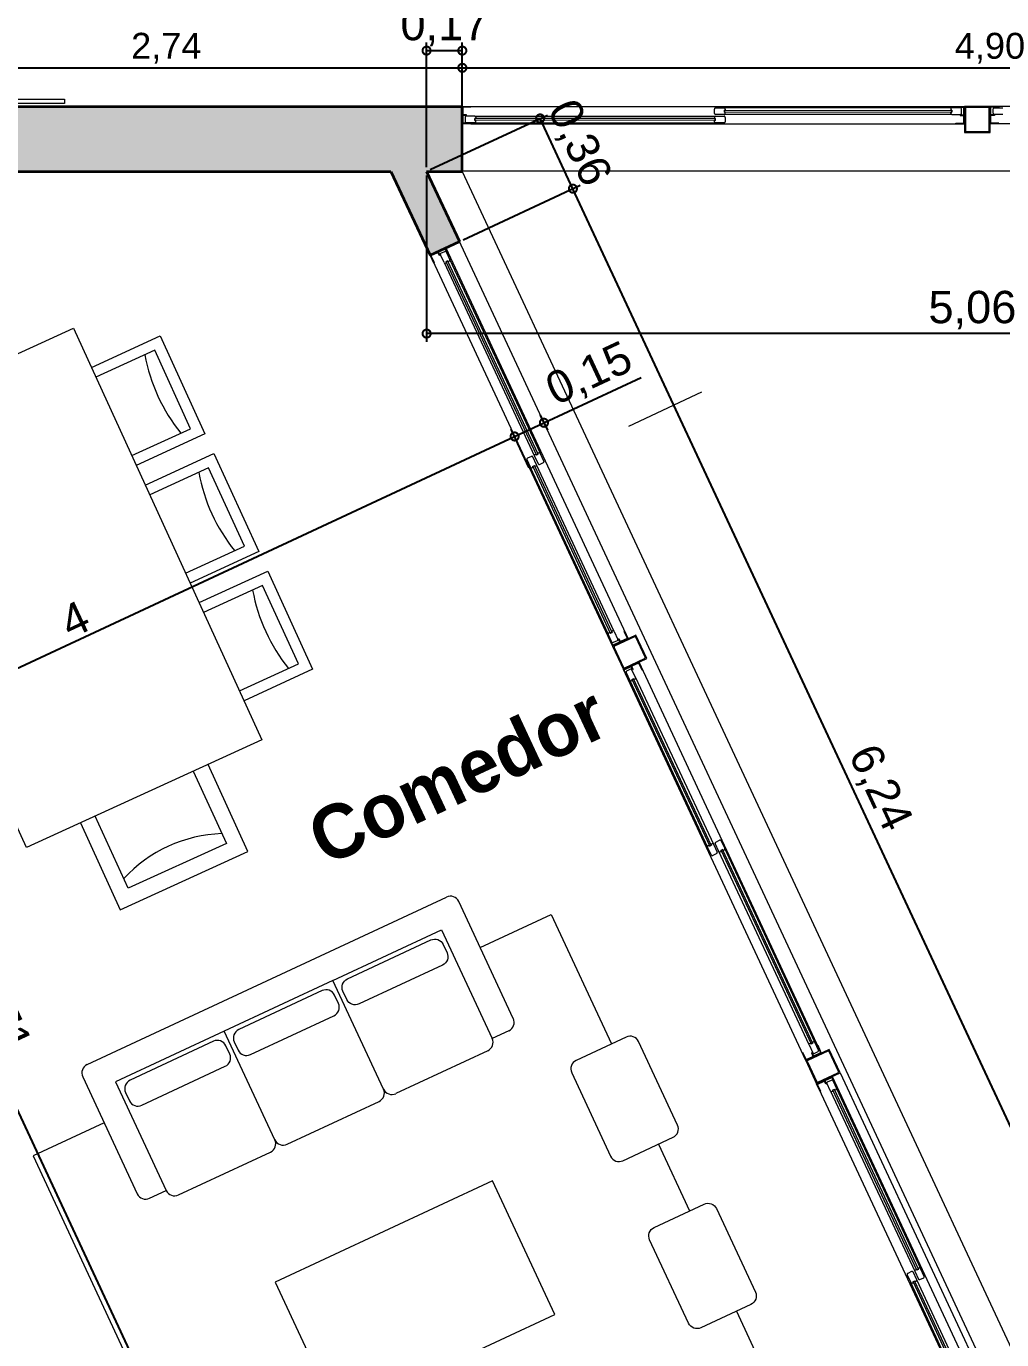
# Model space of a CAD drawing. Header units: millimetres. Extents: x 110427 to 125914, y 76277 to 76441.
# Drawn here: x 114097.67 to 114102.19, y 76383.8 to 76389.89 of the extents above; entities that cross this region are included whole.
import ezdxf

# ---------------------------------------------------------------- set-up
doc = ezdxf.new("R2010")
doc.units = ezdxf.units.MM
for name, color, linetype, lineweight in [('04_CIVIL A CONSTRUIR', 250, 'Continuous', 35), ('06_CIVIL VISTAS GRUESA', 244, 'Continuous', 13), ('07_CIVIL VISTAS MEDIA', 143, 'Continuous', 9), ('08_CIVIL VISTAS FINO', 251, 'Continuous', 5), ('11_CARPINTERIA Y MOBILIARIO', 141, 'Continuous', 9), ('12_HATCH', 8, 'Continuous', 9), ('12_TEXTOS', 4, 'Continuous', 40), ('13_COTAS', 8, 'Continuous', 9)]:
    doc.layers.add(name, color=color, linetype=linetype, lineweight=lineweight)
doc.styles.add('JDS1', font='GOTHICB.TTF')
doc.styles.add('Swis721 BT', font='swiss.ttf')
doc.dimstyles.new('ISO-23', dxfattribs={"dimscale": 0.03, "dimtxt": 5, "dimasz": 2.5, "dimexe": 1.25, "dimexo": 0.625, "dimtad": 1, "dimtxsty": 'Swis721 BT', "dimblk": 'DOTSMALL', "dimcen": 2.5, "dimclrt": 150, "dimadec": 0, "dimazin": 0, "dimtfac": 1, "dimtmove": 0, "dimatfit": 3, "dimfxl": 0, "dimarcsym": 0})

# ---------------------------------------------------------------- blocks, each defined once
blk = doc.blocks.new('_DotSmall')
at = {"color": 0, "linetype": 'ByBlock', "const_width": 0.5}
blk.add_lwpolyline([(-0.0625, 0, 1), (0.0625, 0, 1)], format="xyb", close=True, dxfattribs=at)
blk = doc.blocks.new('*D510')
at = {"layer": '13_COTAS', "color": 0, "lineweight": -2}
for p, q in [((114095.5793, 76389.2103), (114095.5623, 76389.2024)), ((114099.2768, 76381.3253), (114095.5963, 76389.2182)), ((114099.2722, 76381.3231), (114099.3108, 76381.3411))]:
    blk.add_line(p, q, dxfattribs=at)
at = {"layer": 'Defpoints', "color": 0}
for p in [(114095.5963, 76389.2182), (114095.5963, 76389.2182), (114099.2552, 76381.3151)]:
    blk.add_point(p, dxfattribs=at)
at = {"layer": '13_COTAS', "color": 0, "lineweight": -2, "xscale": 0.075, "yscale": 0.075, "zscale": 0.075}
for p, rotation in [((114095.5963, 76389.2182), 114.9999989492911), ((114099.2768, 76381.3253), 294.9999989492911)]:
    blk.add_blockref('_DotSmall', p, dxfattribs=dict(at, rotation=rotation))
at = {"layer": '13_COTAS', "color": 150, "insert": (114097.5355, 76385.3179), "char_height": 0.15, "attachment_point": 5, "rotation": 295, "style": 'Swis721 BT'}
blk.add_mtext('8,71', dxfattribs=at)
blk = doc.blocks.new('*D444')
at = {"layer": '13_COTAS', "color": 0, "lineweight": -2}
for p, q in [((114096.3053, 76386.2982), (114099.9306, 76387.9886)), ((114099.9987, 76387.8425), (114099.9147, 76388.0226)), ((114096.3735, 76386.152), (114096.2895, 76386.3321))]:
    blk.add_line(p, q, dxfattribs=at)
at = {"layer": 'Defpoints', "color": 0}
for p in [(114099.9306, 76387.9886), (114100.0067, 76387.8255), (114096.3814, 76386.135)]:
    blk.add_point(p, dxfattribs=at)
at = {"layer": '13_COTAS', "color": 0, "lineweight": -2, "xscale": 0.075, "yscale": 0.075, "zscale": 0.075}
for p, rotation in [((114099.9306, 76387.9886), 24.99999753929703), ((114096.3053, 76386.2982), 204.999997539297)]:
    blk.add_blockref('_DotSmall', p, dxfattribs=dict(at, rotation=rotation))
at = {"layer": '13_COTAS', "color": 150, "insert": (114097.8912, 76387.1411), "char_height": 0.15, "attachment_point": 5, "rotation": 25, "style": 'Swis721 BT'}
blk.add_mtext('4', dxfattribs=at)
blk = doc.blocks.new('*D445')
at = {"layer": '13_COTAS', "color": 0, "lineweight": -2}
for p, q in [((114100.0665, 76388.052), (114100.5176, 76388.2624)), ((114099.9306, 76387.9886), (114100.0665, 76388.052)), ((114100.0498, 76388.0878), (114100.0824, 76388.018)), ((114099.9987, 76387.8425), (114099.9147, 76388.0226))]:
    blk.add_line(p, q, dxfattribs=at)
at = {"layer": 'Defpoints', "color": 0}
for p in [(114100.0419, 76388.1048), (114100.0665, 76388.052), (114100.0067, 76387.8255)]:
    blk.add_point(p, dxfattribs=at)
at = {"layer": '13_COTAS', "color": 0, "lineweight": -2, "xscale": 0.075, "yscale": 0.075, "zscale": 0.075}
for p, rotation in [((114100.0665, 76388.052), 24.99999753929703), ((114099.9306, 76387.9886), 204.999997539297)]:
    blk.add_blockref('_DotSmall', p, dxfattribs=dict(at, rotation=rotation))
at = {"layer": '13_COTAS', "color": 150, "insert": (114100.2799, 76388.272), "char_height": 0.15, "attachment_point": 5, "rotation": 25, "style": 'Swis721 BT'}
blk.add_mtext('0,15', dxfattribs=at)
blk = doc.blocks.new('*D307')
at = {"layer": '06_CIVIL VISTAS GRUESA', "color": 0, "lineweight": -2}
for p, q in [((114099.6917, 76388.9003), (114100.2348, 76389.1536)), ((114102.8379, 76383.4824), (114100.2008, 76389.1377)), ((114102.3288, 76383.245), (114102.8719, 76383.4982))]:
    blk.add_line(p, q, dxfattribs=at)
at = {"layer": 'Defpoints', "color": 0}
for p in [(114100.2008, 76389.1377), (114099.6747, 76388.8924), (114102.3118, 76383.2371)]:
    blk.add_point(p, dxfattribs=at)
at = {"layer": '06_CIVIL VISTAS GRUESA', "color": 0, "lineweight": -2, "xscale": 0.075, "yscale": 0.075, "zscale": 0.075}
for p, rotation in [((114100.2008, 76389.1377), 114.9999999993266), ((114102.8379, 76383.4824), 294.9999999993266)]:
    blk.add_blockref('_DotSmall', p, dxfattribs=dict(at, rotation=rotation))
at = {"layer": '06_CIVIL VISTAS GRUESA', "color": 150, "insert": (114101.6183, 76386.3562), "char_height": 0.15, "attachment_point": 5, "rotation": 295, "style": 'Swis721 BT'}
blk.add_mtext('6,24', dxfattribs=at)
blk = doc.blocks.new('*D308')
at = {"layer": '06_CIVIL VISTAS GRUESA', "color": 0, "lineweight": -2}
for p, q in [((114099.5397, 76389.2262), (114100.0828, 76389.4794)), ((114100.2008, 76389.1377), (114100.0488, 76389.4636)), ((114099.6916, 76388.9003), (114100.2348, 76389.1536))]:
    blk.add_line(p, q, dxfattribs=at)
at = {"layer": 'Defpoints', "color": 0}
for p in [(114100.0488, 76389.4636), (114099.5227, 76389.2182), (114099.6746, 76388.8924)]:
    blk.add_point(p, dxfattribs=at)
at = {"layer": '06_CIVIL VISTAS GRUESA', "color": 0, "lineweight": -2, "xscale": 0.075, "yscale": 0.075, "zscale": 0.075}
for p, rotation in [((114100.0488, 76389.4636), 114.9999999978635), ((114100.2008, 76389.1377), 294.9999999978635)]:
    blk.add_blockref('_DotSmall', p, dxfattribs=dict(at, rotation=rotation))
at = {"layer": '06_CIVIL VISTAS GRUESA', "color": 150, "insert": (114100.2237, 76389.3468), "char_height": 0.15, "attachment_point": 5, "rotation": 295, "style": 'Swis721 BT'}
blk.add_mtext('0,36', dxfattribs=at)
blk = doc.blocks.new('*D309')
at = {"layer": '06_CIVIL VISTAS GRUESA', "color": 0, "lineweight": -2}
for p, q in [((114099.5227, 76389.237), (114099.5224, 76389.8156)), ((114099.6882, 76389.2371), (114099.6879, 76389.8156)), ((114099.5224, 76389.7781), (114099.6879, 76389.7781))]:
    blk.add_line(p, q, dxfattribs=at)
at = {"layer": 'Defpoints', "color": 0}
for p in [(114099.6879, 76389.7781), (114099.5227, 76389.2182), (114099.6882, 76389.2183)]:
    blk.add_point(p, dxfattribs=at)
at = {"layer": '06_CIVIL VISTAS GRUESA', "color": 0, "lineweight": -2, "xscale": 0.075, "yscale": 0.075, "zscale": 0.075}
for p, rotation in [((114099.5224, 76389.7781), 180.028612391557), ((114099.6879, 76389.7781), 0.02861239155698598)]:
    blk.add_blockref('_DotSmall', p, dxfattribs=dict(at, rotation=rotation))
at = {"layer": '06_CIVIL VISTAS GRUESA', "color": 150, "insert": (114099.6051, 76389.8873), "char_height": 0.15, "attachment_point": 5, "rotation": 0.02861, "style": 'Swis721 BT'}
blk.add_mtext('0,17', dxfattribs=at)
blk = doc.blocks.new('*D311')
at = {"layer": '06_CIVIL VISTAS GRUESA', "color": 0, "lineweight": -2}
for p, q in [((114099.5227, 76389.1995), (114099.5227, 76388.4282)), ((114104.5832, 76389.1996), (114104.5832, 76388.4283)), ((114104.5832, 76388.4658), (114099.5227, 76388.4657))]:
    blk.add_line(p, q, dxfattribs=at)
at = {"layer": 'Defpoints', "color": 0}
for p in [(114099.5227, 76389.2182), (114104.5832, 76389.2183), (114099.5227, 76388.4657)]:
    blk.add_point(p, dxfattribs=at)
at = {"layer": '06_CIVIL VISTAS GRUESA', "color": 0, "lineweight": -2, "xscale": 0.075, "yscale": 0.075, "zscale": 0.075}
for p, rotation in [((114099.5227, 76388.4657), 180.0009357865115), ((114104.5832, 76388.4658), 0.0009357865114800746)]:
    blk.add_blockref('_DotSmall', p, dxfattribs=dict(at, rotation=rotation))
at = {"layer": '06_CIVIL VISTAS GRUESA', "color": 150, "insert": (114102.0529, 76388.5749), "char_height": 0.15, "attachment_point": 5, "rotation": 0.00094, "style": 'Swis721 BT'}
blk.add_mtext('5,06', dxfattribs=at)
blk = doc.blocks.new('*D251')
at = {"layer": '13_COTAS', "color": 0, "lineweight": -2}
for p, q in [((114096.9437, 76389.537), (114096.9437, 76389.7358)), ((114096.9437, 76389.6983), (114099.6881, 76389.6983)), ((114099.6881, 76389.537), (114099.6881, 76389.7358))]:
    blk.add_line(p, q, dxfattribs=at)
at = {"layer": 'Defpoints', "color": 0}
for p in [(114099.6881, 76389.6983), (114096.9437, 76389.5182), (114099.6881, 76389.5182)]:
    blk.add_point(p, dxfattribs=at)
at = {"layer": '13_COTAS', "color": 0, "lineweight": -2, "xscale": 0.075, "yscale": 0.075, "zscale": 0.075, "rotation": 180}
blk.add_blockref('_DotSmall', (114096.9437, 76389.6983), dxfattribs=at)
at = {"layer": '13_COTAS', "color": 0, "lineweight": -2, "xscale": 0.075, "yscale": 0.075, "zscale": 0.075}
blk.add_blockref('_DotSmall', (114099.6881, 76389.6983), dxfattribs=at)
at = {"layer": '13_COTAS', "color": 150, "insert": (114098.3159, 76389.7894), "char_height": 0.12, "attachment_point": 5, "style": 'Swis721 BT'}
blk.add_mtext('2,74', dxfattribs=at)
blk = doc.blocks.new('*D406')
at = {"layer": '13_COTAS', "color": 0, "lineweight": -2}
for p, q in [((114099.6882, 76389.5371), (114099.6882, 76389.7358)), ((114099.6882, 76389.6983), (114104.5802, 76389.6983)), ((114104.5802, 76389.5383), (114104.5802, 76389.7358))]:
    blk.add_line(p, q, dxfattribs=at)
at = {"layer": 'Defpoints', "color": 0}
for p in [(114104.5802, 76389.6983), (114099.6882, 76389.5183), (114104.5802, 76389.5195)]:
    blk.add_point(p, dxfattribs=at)
at = {"layer": '13_COTAS', "color": 0, "lineweight": -2, "xscale": 0.075, "yscale": 0.075, "zscale": 0.075, "rotation": 180}
blk.add_blockref('_DotSmall', (114099.6882, 76389.6983), dxfattribs=at)
at = {"layer": '13_COTAS', "color": 0, "lineweight": -2, "xscale": 0.075, "yscale": 0.075, "zscale": 0.075}
blk.add_blockref('_DotSmall', (114104.5802, 76389.6983), dxfattribs=at)
at = {"layer": '13_COTAS', "color": 150, "insert": (114102.1342, 76389.7894), "char_height": 0.12, "attachment_point": 5, "style": 'Swis721 BT'}
blk.add_mtext('4,90', dxfattribs=at)

msp = doc.modelspace()

# ---------------------------------------------------------------- hatches: boundary and pattern name
at = {"layer": '12_HATCH'}
h = msp.add_hatch(color=1, dxfattribs=at)
h.dxf.hatch_style = 1
h.paths.add_polyline_path([(114099.6882, 76389.5183), (114096.9437, 76389.5182), (114096.9437, 76389.2182), (114099.3572, 76389.2182), (114099.5387, 76388.829), (114099.6746, 76388.8924), (114099.5227, 76389.2182), (114099.6882, 76389.2183)])

# ---------------------------------------------------------------- linework, layer by layer
at = {"layer": '04_CIVIL A CONSTRUIR'}
for p, q in [((114096.9437, 76389.5182), (114099.6882, 76389.5182)), ((114099.6882, 76389.2183), (114099.6882, 76389.5182)), ((114096.9437, 76389.2182), (114099.3572, 76389.2182)), ((114099.3572, 76389.2182), (114099.5387, 76388.829)), ((114099.5227, 76389.2182), (114099.6882, 76389.2182)), ((114099.5227, 76389.2182), (114099.6746, 76388.8924)), ((114099.5387, 76388.829), (114099.6746, 76388.8924))]:
    msp.add_line(p, q, dxfattribs=at)
at = {"layer": '07_CIVIL VISTAS MEDIA'}
for p, q in [((114099.6882, 76389.5183), (114102.0157, 76389.5183)), ((114099.6912, 76389.5142), (114099.6912, 76389.4807)), ((114099.7282, 76389.5152), (114099.6922, 76389.5152)), ((114099.7282, 76389.5182), (114099.7282, 76389.5152)), ((114100.857, 76389.4868), (114100.857, 76389.5071)), ((114100.8618, 76389.512), (114100.9021, 76389.512)), ((114101.956, 76389.5122), (114100.9021, 76389.512)), ((114100.9021, 76389.5018), (114100.9021, 76389.4921)), ((114100.9021, 76389.5018), (114100.906, 76389.5018)), ((114100.903, 76389.501), (114101.9567, 76389.5015)), ((114100.903, 76389.501), (114100.903, 76389.493)), ((114100.907, 76389.5071), (114100.907, 76389.5028)), ((114101.9527, 76389.5076), (114101.9527, 76389.5034)), ((114101.9576, 76389.5024), (114101.9537, 76389.5024)), ((114101.9567, 76389.5015), (114101.9567, 76389.4935)), ((114101.9978, 76389.5125), (114101.9576, 76389.5125)), ((114101.9576, 76389.5024), (114101.9576, 76389.4926)), ((114101.9757, 76389.5182), (114102.0157, 76389.5182)), ((114101.9757, 76389.5182), (114101.9757, 76389.5153)), ((114101.9757, 76389.5153), (114102.0117, 76389.5152)), ((114102.0027, 76389.4874), (114102.0027, 76389.5076)), ((114102.0127, 76389.4807), (114102.0127, 76389.5142)), ((114104.5832, 76389.5183), (114102.1357, 76389.5183)), ((114102.1757, 76389.5182), (114102.1357, 76389.5182)), ((114102.1387, 76389.4807), (114102.1387, 76389.5142)), ((114102.1757, 76389.5153), (114102.1397, 76389.5152)), ((114102.1487, 76389.4874), (114102.1487, 76389.5076)), ((114102.1535, 76389.5125), (114102.1938, 76389.5125)), ((114102.1757, 76389.5182), (114102.1757, 76389.5153)), ((114099.6912, 76389.4757), (114099.6912, 76389.4422)), ((114099.7082, 76389.4797), (114099.6922, 76389.4797)), ((114099.7082, 76389.4767), (114099.6922, 76389.4767)), ((114099.7282, 76389.4412), (114099.6922, 76389.4412)), ((114099.7012, 76389.4691), (114099.7012, 76389.4489)), ((114099.7464, 76389.474), (114099.7061, 76389.474)), ((114099.7061, 76389.444), (114099.7463, 76389.444)), ((114099.7082, 76389.4767), (114099.7082, 76389.4797)), ((114099.7282, 76389.4382), (114099.7282, 76389.4412)), ((114099.7463, 76389.474), (114100.8618, 76389.4735)), ((114099.7463, 76389.444), (114100.8618, 76389.4435)), ((114099.7502, 76389.4638), (114099.7464, 76389.4638)), ((114099.7464, 76389.4541), (114099.7464, 76389.4638)), ((114099.7464, 76389.4541), (114099.7502, 76389.4541)), ((114099.7472, 76389.455), (114099.7472, 76389.463)), ((114100.8609, 76389.4625), (114099.7472, 76389.463)), ((114100.8609, 76389.4545), (114099.7472, 76389.455)), ((114099.7512, 76389.4691), (114099.7512, 76389.4648)), ((114099.7512, 76389.4489), (114099.7512, 76389.4531)), ((114100.8569, 76389.4686), (114100.8569, 76389.4643)), ((114100.8569, 76389.4484), (114100.8569, 76389.4526)), ((114100.8579, 76389.4633), (114100.8618, 76389.4633)), ((114100.8618, 76389.4536), (114100.8579, 76389.4536)), ((114100.8609, 76389.4545), (114100.8609, 76389.4625)), ((114100.9021, 76389.482), (114100.8618, 76389.482)), ((114100.8618, 76389.4735), (114100.9021, 76389.4735)), ((114100.8618, 76389.4536), (114100.8618, 76389.4633)), ((114100.9021, 76389.4435), (114100.8618, 76389.4435)), ((114100.906, 76389.4921), (114100.9021, 76389.4921)), ((114101.9576, 76389.4825), (114100.9021, 76389.482)), ((114100.903, 76389.493), (114101.9567, 76389.4935)), ((114100.907, 76389.4868), (114100.907, 76389.4911)), ((114100.907, 76389.4686), (114100.907, 76389.4483)), ((114101.9527, 76389.4874), (114101.9527, 76389.4916)), ((114101.9537, 76389.4926), (114101.9576, 76389.4926)), ((114101.9576, 76389.4825), (114101.9978, 76389.4825)), ((114101.9757, 76389.4382), (114101.9757, 76389.4412)), ((114101.9757, 76389.4412), (114102.0117, 76389.4412)), ((114101.9957, 76389.4797), (114101.9957, 76389.4767)), ((114101.9957, 76389.4797), (114102.0117, 76389.4797)), ((114101.9957, 76389.4767), (114102.0117, 76389.4767)), ((114102.0127, 76389.4422), (114102.0127, 76389.4757)), ((114102.1387, 76389.4422), (114102.1387, 76389.4757)), ((114102.1557, 76389.4797), (114102.1397, 76389.4797)), ((114102.1557, 76389.4767), (114102.1397, 76389.4767)), ((114102.1757, 76389.4412), (114102.1397, 76389.4412)), ((114102.1938, 76389.4825), (114102.1536, 76389.4825)), ((114102.1557, 76389.4797), (114102.1557, 76389.4767)), ((114102.1757, 76389.4382), (114102.1757, 76389.4412)), ((114099.7282, 76389.4382), (114099.6882, 76389.4382)), ((114099.7282, 76389.4382), (114102.0156, 76389.4382)), ((114101.9757, 76389.4382), (114102.0157, 76389.4382)), ((114102.1757, 76389.4382), (114102.1357, 76389.4382)), ((114104.5432, 76389.4382), (114102.1358, 76389.4382)), ((114099.5436, 76388.828), (114099.574, 76388.8422)), ((114099.5821, 76388.8272), (114099.5753, 76388.8417)), ((114099.5848, 76388.8284), (114099.578, 76388.8429)), ((114099.5785, 76388.8443), (114099.6089, 76388.8584)), ((114099.6034, 76388.795), (114099.5864, 76388.8315)), ((114099.5888, 76388.838), (114099.6071, 76388.8466)), ((114099.6255, 76388.8253), (114099.6102, 76388.858)), ((114099.6282, 76388.8266), (114099.6112, 76388.8628)), ((114099.6113, 76388.8629), (114100.4565, 76387.0504)), ((114099.6136, 76388.8442), (114099.6306, 76388.8078)), ((114099.5557, 76388.7928), (114099.5387, 76388.829)), ((114099.5387, 76388.829), (114100.3839, 76387.0165)), ((114099.5584, 76388.794), (114099.5431, 76388.8267)), ((114099.5557, 76388.7928), (114099.5584, 76388.794)), ((114099.5848, 76388.8284), (114099.5821, 76388.8272)), ((114099.6034, 76388.7951), (114100.0225, 76387.8977)), ((114099.6099, 76388.7927), (114099.6138, 76388.7945)), ((114099.6214, 76388.8034), (114099.6126, 76388.7993)), ((114099.6142, 76388.7958), (114099.6126, 76388.7993)), ((114099.621, 76388.8023), (114099.6138, 76388.7989)), ((114100.0321, 76387.9031), (114099.6138, 76388.7989)), ((114100.0393, 76387.9065), (114099.621, 76388.8023)), ((114099.6214, 76388.8034), (114099.6231, 76388.7999)), ((114099.6282, 76388.8012), (114099.6244, 76388.7995)), ((114099.6282, 76388.8266), (114099.6255, 76388.8253)), ((114099.6306, 76388.8078), (114100.0497, 76387.9104)), ((114099.9876, 76387.8814), (114100.0046, 76387.8449)), ((114100.0083, 76387.8964), (114099.9899, 76387.8879)), ((114100.0318, 76387.8576), (114100.0148, 76387.8941)), ((114100.0225, 76387.8977), (114100.0395, 76387.8612)), ((114100.0248, 76387.9042), (114100.0287, 76387.906)), ((114100.03, 76387.9055), (114100.0316, 76387.902)), ((114100.0405, 76387.9061), (114100.0316, 76387.902)), ((114100.3918, 76387.0842), (114100.0318, 76387.8576)), ((114100.0393, 76387.9065), (114100.0321, 76387.9031)), ((114100.0405, 76387.9061), (114100.0388, 76387.9096)), ((114100.0431, 76387.9127), (114100.0393, 76387.9109)), ((114100.046, 76387.8588), (114100.0643, 76387.8674)), ((114100.0667, 76387.8739), (114100.0497, 76387.9104)), ((114100.3642, 76387.073), (114100.0046, 76387.8449)), ((114100.0111, 76387.8426), (114100.0149, 76387.8443)), ((114100.0138, 76387.8492), (114100.0226, 76387.8533)), ((114100.0138, 76387.8492), (114100.0154, 76387.8457)), ((114100.0149, 76387.8488), (114100.0222, 76387.8522)), ((114100.0149, 76387.8488), (114100.3743, 76387.077)), ((114100.0222, 76387.8522), (114100.3815, 76387.0804)), ((114100.0242, 76387.8498), (114100.0226, 76387.8533)), ((114100.0294, 76387.8511), (114100.0256, 76387.8493)), ((114100.3817, 76387.0351), (114100.3647, 76387.0715)), ((114100.367, 76387.078), (114100.3709, 76387.0798)), ((114100.3738, 76387.0758), (114100.3722, 76387.0793)), ((114100.3738, 76387.0758), (114100.3827, 76387.08)), ((114100.3743, 76387.077), (114100.3815, 76387.0804)), ((114100.381, 76387.0835), (114100.3827, 76387.08)), ((114100.3854, 76387.0866), (114100.3815, 76387.0848)), ((114100.3918, 76387.0842), (114100.4089, 76387.0477)), ((114100.4396, 76387.0865), (114100.4369, 76387.0852)), ((114100.4369, 76387.0852), (114100.4521, 76387.0526)), ((114100.4396, 76387.0865), (114100.4565, 76387.0503)), ((114100.3671, 76387.0527), (114100.3698, 76387.0539)), ((114100.3671, 76387.0527), (114100.384, 76387.0164)), ((114100.3698, 76387.0539), (114100.385, 76387.0213)), ((114100.4168, 76387.035), (114100.3864, 76387.0208)), ((114100.4065, 76387.0413), (114100.3882, 76387.0327)), ((114100.4105, 76387.0508), (114100.4132, 76387.0521)), ((114100.4105, 76387.0508), (114100.4172, 76387.0363)), ((114100.4132, 76387.0521), (114100.4199, 76387.0376)), ((114100.4516, 76387.0513), (114100.4213, 76387.0371)), ((114100.4516, 76386.8715), (114100.4347, 76386.9077)), ((114101.2799, 76385.095), (114100.4347, 76386.9075)), ((114100.4543, 76386.8727), (114100.4391, 76386.9053)), ((114100.47, 76386.9208), (114100.4396, 76386.9067)), ((114100.4475, 76386.8939), (114100.4645, 76386.8575)), ((114100.4682, 76386.909), (114100.4498, 76386.9004)), ((114100.4781, 76386.9058), (114100.4713, 76386.9203)), ((114100.4808, 76386.9071), (114100.474, 76386.9216)), ((114100.5049, 76386.9371), (114100.4745, 76386.9229)), ((114100.4917, 76386.8701), (114100.4747, 76386.9066)), ((114100.4781, 76386.9058), (114100.4808, 76386.9071)), ((114100.5214, 76386.904), (114100.5062, 76386.9366)), ((114100.5241, 76386.9052), (114100.5072, 76386.9415)), ((114101.3525, 76385.1289), (114100.5073, 76386.9414)), ((114100.5241, 76386.9052), (114100.5214, 76386.904)), ((114100.4516, 76386.8715), (114100.4543, 76386.8727)), ((114100.4654, 76386.8562), (114100.8255, 76386.0845)), ((114100.471, 76386.8551), (114100.4748, 76386.8569)), ((114100.4737, 76386.8617), (114100.4825, 76386.8658)), ((114100.4737, 76386.8617), (114100.4753, 76386.8582)), ((114100.4748, 76386.8613), (114100.4821, 76386.8647)), ((114100.8351, 76386.09), (114100.4748, 76386.8613)), ((114100.8424, 76386.0933), (114100.4821, 76386.8647)), ((114100.4842, 76386.8623), (114100.4825, 76386.8658)), ((114100.4893, 76386.8636), (114100.4855, 76386.8618)), ((114100.4917, 76386.8701), (114100.8527, 76386.0972)), ((114100.8279, 76386.091), (114100.8317, 76386.0928)), ((114100.8347, 76386.0888), (114100.833, 76386.0923)), ((114100.8347, 76386.0888), (114100.8435, 76386.0929)), ((114100.8351, 76386.09), (114100.8424, 76386.0933)), ((114100.8419, 76386.0964), (114100.8435, 76386.0929)), ((114100.8462, 76386.0995), (114100.8424, 76386.0977)), ((114100.8527, 76386.0972), (114100.8697, 76386.0607)), ((114100.8774, 76386.0643), (114100.8604, 76386.1008)), ((114100.8628, 76386.1072), (114100.8811, 76386.1158)), ((114100.8876, 76386.1134), (114100.9046, 76386.077)), ((114100.8425, 76386.048), (114100.8255, 76386.0845)), ((114100.8673, 76386.0542), (114100.849, 76386.0457)), ((114101.2955, 76385.1665), (114100.8774, 76386.0643)), ((114100.8839, 76386.0619), (114100.8877, 76386.0637)), ((114100.8954, 76386.0727), (114100.8866, 76386.0685)), ((114100.8882, 76386.065), (114100.8866, 76386.0685)), ((114100.895, 76386.0715), (114100.8877, 76386.0681)), ((114100.8877, 76386.0681), (114101.3051, 76385.1719)), ((114100.895, 76386.0715), (114101.3123, 76385.1753)), ((114100.8954, 76386.0727), (114100.8971, 76386.0691)), ((114100.9022, 76386.0704), (114100.8984, 76386.0687)), ((114101.3227, 76385.1791), (114100.9046, 76386.077)), ((114101.3135, 76385.1749), (114101.3119, 76385.1784)), ((114101.3162, 76385.1815), (114101.3124, 76385.1797)), ((114101.3397, 76385.1426), (114101.3227, 76385.1791)), ((114101.263, 76385.1313), (114101.2657, 76385.1326)), ((114101.263, 76385.1313), (114101.2799, 76385.095)), ((114101.2657, 76385.1326), (114101.281, 76385.1)), ((114101.2955, 76385.1665), (114101.3125, 76385.13)), ((114101.2979, 76385.173), (114101.3017, 76385.1747)), ((114101.303, 76385.1743), (114101.3047, 76385.1708)), ((114101.3135, 76385.1749), (114101.3047, 76385.1708)), ((114101.3123, 76385.1753), (114101.3051, 76385.1719)), ((114101.3091, 76385.1307), (114101.3064, 76385.1295)), ((114101.3064, 76385.1295), (114101.3132, 76385.115)), ((114101.3091, 76385.1307), (114101.3159, 76385.1162)), ((114101.3172, 76385.1157), (114101.3476, 76385.1299)), ((114101.319, 76385.1276), (114101.3373, 76385.1362)), ((114101.3356, 76385.1651), (114101.3328, 76385.1639)), ((114101.3328, 76385.1639), (114101.3481, 76385.1312)), ((114101.3356, 76385.1651), (114101.3525, 76385.1289)), ((114101.2823, 76385.0995), (114101.3127, 76385.1136)), ((114101.3356, 76384.9853), (114101.3659, 76384.9994)), ((114101.374, 76384.9844), (114101.3673, 76384.9989)), ((114101.3767, 76384.9857), (114101.37, 76385.0002)), ((114101.3704, 76385.0015), (114101.4008, 76385.0157)), ((114101.3807, 76384.9953), (114101.399, 76385.0038)), ((114101.4174, 76384.9826), (114101.4022, 76385.0152)), ((114101.4201, 76384.9839), (114101.4032, 76385.0201)), ((114101.4032, 76385.0201), (114102.2484, 76383.2076)), ((114101.4055, 76385.0015), (114101.4225, 76384.965)), ((114101.3476, 76384.95), (114101.3306, 76384.9863)), ((114101.3306, 76384.9863), (114102.1758, 76383.1738)), ((114101.3503, 76384.9513), (114101.3351, 76384.9839)), ((114101.3476, 76384.95), (114101.3503, 76384.9513)), ((114101.3767, 76384.9857), (114101.374, 76384.9844)), ((114101.3954, 76384.9523), (114101.3783, 76384.9888)), ((114101.3953, 76384.9523), (114101.7854, 76384.1172)), ((114101.4018, 76384.95), (114101.4057, 76384.9517)), ((114101.4134, 76384.9607), (114101.4045, 76384.9566)), ((114101.4062, 76384.9531), (114101.4045, 76384.9566)), ((114101.4129, 76384.9595), (114101.4057, 76384.9562)), ((114101.795, 76384.1226), (114101.4057, 76384.9562)), ((114101.8022, 76384.126), (114101.4129, 76384.9595)), ((114101.4134, 76384.9607), (114101.415, 76384.9572)), ((114101.4202, 76384.9585), (114101.4163, 76384.9567)), ((114101.4201, 76384.9839), (114101.4174, 76384.9826)), ((114101.4225, 76384.965), (114101.8126, 76384.1299)), ((114101.7505, 76384.1009), (114101.7675, 76384.0644)), ((114101.7712, 76384.1159), (114101.7528, 76384.1074)), ((114101.7947, 76384.0771), (114101.7777, 76384.1136)), ((114101.7854, 76384.1172), (114101.8024, 76384.0807)), ((114101.7877, 76384.1237), (114101.7916, 76384.1255)), ((114101.7929, 76384.125), (114101.7945, 76384.1215)), ((114101.8034, 76384.1256), (114101.7945, 76384.1215)), ((114101.8022, 76384.126), (114101.795, 76384.1226)), ((114101.8034, 76384.1256), (114101.8017, 76384.1291)), ((114101.806, 76384.1322), (114101.8022, 76384.1304)), ((114101.8089, 76384.0783), (114101.8272, 76384.0869)), ((114101.8296, 76384.0934), (114101.8126, 76384.1299)), ((114102.1562, 76383.2303), (114101.7675, 76384.0644)), ((114101.774, 76384.0621), (114101.7778, 76384.0638)), ((114101.7767, 76384.0687), (114101.7855, 76384.0728)), ((114101.7767, 76384.0687), (114101.7783, 76384.0652)), ((114101.7778, 76384.0683), (114101.7851, 76384.0716)), ((114101.7778, 76384.0683), (114102.1662, 76383.2343)), ((114101.7851, 76384.0716), (114102.1734, 76383.2376)), ((114101.7872, 76384.0693), (114101.7855, 76384.0728)), ((114101.7923, 76384.0706), (114101.7885, 76384.0688)), ((114102.1838, 76383.2415), (114101.7947, 76384.0771))]:
    msp.add_line(p, q, dxfattribs=at)
for points in [[(114102.1357, 76389.3983), (114102.1357, 76389.5183), (114102.0157, 76389.5183), (114102.0157, 76389.3983)], [(114100.4346, 76386.9076), (114100.5434, 76386.9584), (114100.4927, 76387.0671), (114100.3839, 76387.0164)], [(114101.3306, 76384.9863), (114101.4394, 76385.037), (114101.3886, 76385.1457), (114101.2799, 76385.095)]]:
    msp.add_lwpolyline(points, close=True, dxfattribs=at)
for points in [[(114102.1312, 76389.4073), (114102.1312, 76389.5093, 0.414214), (114102.1267, 76389.5138), (114102.0247, 76389.5138, 0.414214), (114102.0202, 76389.5093), (114102.0202, 76389.4073, 0.414214), (114102.0247, 76389.4028), (114102.1267, 76389.4028, 0.414214)], [(114100.4409, 76386.9155), (114100.5333, 76386.9586, 0.414214), (114100.5355, 76386.9646), (114100.4924, 76387.0571, 0.414214), (114100.4864, 76387.0592), (114100.394, 76387.0161, 0.414214), (114100.3918, 76387.0101), (114100.4349, 76386.9177, 0.414214)], [(114101.3369, 76384.9942), (114101.4293, 76385.0373, 0.414214), (114101.4315, 76385.0432), (114101.3884, 76385.1357, 0.414214), (114101.3824, 76385.1379), (114101.2899, 76385.0948, 0.414214), (114101.2878, 76385.0888), (114101.3309, 76384.9963, 0.414214)]]:
    msp.add_lwpolyline(points, format="xyb", close=True, dxfattribs=at)
for centre, radius, start, end in [((114099.6922, 76389.5142), 0.001, 89.98597, 179.98598), ((114100.8618, 76389.5071), 0.00488, 89.98597, 179.98598), ((114100.9021, 76389.5071), 0.0049, 359.98598, 89.98597), ((114101.9576, 76389.5076), 0.0049, 89.98597, 179.98598), ((114101.9978, 76389.5076), 0.00488, 359.98598, 89.98597), ((114102.0117, 76389.5142), 0.001, 359.98598, 89.98597), ((114102.1397, 76389.5142), 0.001, 90.01403, 180.01402), ((114102.1535, 76389.5076), 0.00488, 90.01403, 180.01402), ((114099.6922, 76389.4807), 0.001, 179.98598, 269.98597), ((114099.6922, 76389.4757), 0.001, 89.98597, 179.98598), ((114099.6922, 76389.4422), 0.001, 179.98598, 269.98597), ((114099.7061, 76389.4691), 0.00488, 89.98597, 179.98598), ((114099.7061, 76389.4489), 0.00488, 179.98598, 269.98597), ((114099.7463, 76389.4489), 0.0049, 269.98597, 359.98598), ((114099.7464, 76389.4691), 0.00488, 359.98598, 89.98597), ((114099.7502, 76389.4648), 0.001, 269.98597, 359.98598), ((114100.8618, 76389.4686), 0.00488, 89.98597, 179.98598), ((114100.8579, 76389.4643), 0.001, 179.98598, 269.98597), ((114100.8618, 76389.4484), 0.0049, 179.98598, 269.98597), ((114100.8618, 76389.4868), 0.00488, 179.98598, 269.98597), ((114100.9021, 76389.4868), 0.00488, 269.98597, 359.98598), ((114100.9021, 76389.4686), 0.00488, 359.98598, 89.98597), ((114100.9021, 76389.4483), 0.00488, 269.98597, 359.98598), ((114100.906, 76389.4911), 0.001, 359.98598, 89.98597), ((114101.9537, 76389.4916), 0.001, 89.98597, 179.98598), ((114101.9576, 76389.4874), 0.00488, 179.98598, 269.98597), ((114101.9978, 76389.4874), 0.00488, 269.98597, 359.98598), ((114102.0117, 76389.4807), 0.001, 269.98597, 359.98598), ((114102.0117, 76389.4757), 0.001, 359.98598, 89.98597), ((114102.0117, 76389.4422), 0.001, 269.98597, 359.98598), ((114102.1397, 76389.4807), 0.001, 180.01402, 270.01403), ((114102.1397, 76389.4757), 0.001, 90.01403, 180.01402), ((114102.1397, 76389.4422), 0.001, 180.01402, 270.01403), ((114102.1536, 76389.4874), 0.00488, 180.01402, 270.01403), ((114099.5744, 76388.8413), 0.001, 25.01523, 115.01523), ((114099.5789, 76388.8434), 0.001, 115.01523, 205.01523), ((114099.5908, 76388.8336), 0.00488, 115.01523, 205.01523), ((114099.6092, 76388.8422), 0.00488, 25.01523, 115.01523), ((114099.6093, 76388.8575), 0.001, 25.01523, 115.01523), ((114099.5441, 76388.8271), 0.001, 115.01523, 205.01523), ((114099.6079, 76388.7971), 0.00488, 205.01523, 295.01523), ((114099.6133, 76388.7954), 0.001, 295.01523, 25.01523), ((114099.6262, 76388.8057), 0.0049, 295.01523, 25.01523), ((114099.992, 76387.8835), 0.00488, 115.01523, 205.01523), ((114100.0103, 76387.892), 0.00488, 25.01523, 115.01523), ((114100.0269, 76387.8998), 0.00488, 115.01523, 205.01523), ((114100.0291, 76387.9051), 0.001, 25.01523, 115.01523), ((114100.0274, 76387.8555), 0.00488, 295.01523, 25.01523), ((114100.0439, 76387.8633), 0.00488, 205.01523, 295.01523), ((114100.0452, 76387.9083), 0.0049, 25.01523, 115.01523), ((114100.0623, 76387.8718), 0.00488, 295.01523, 25.01523), ((114100.009, 76387.847), 0.0049, 205.01523, 295.01523), ((114100.0252, 76387.8502), 0.001, 205.01523, 295.01523), ((114100.3691, 76387.0736), 0.0049, 115.01523, 205.01523), ((114100.3819, 76387.0839), 0.001, 115.01523, 205.01523), ((114100.3874, 76387.0822), 0.00488, 25.01523, 115.01523), ((114100.3861, 76387.0371), 0.00488, 205.01523, 295.01523), ((114100.386, 76387.0217), 0.001, 205.01523, 295.01523), ((114100.4044, 76387.0457), 0.00488, 295.01523, 25.01523), ((114100.4163, 76387.0359), 0.001, 295.01523, 25.01523), ((114100.4208, 76387.038), 0.001, 205.01523, 295.01523), ((114100.4512, 76387.0522), 0.001, 295.01523, 25.01523), ((114100.44, 76386.9058), 0.001, 114.98543, 204.98543), ((114100.4519, 76386.896), 0.00488, 114.98543, 204.98543), ((114100.4703, 76386.9045), 0.00488, 24.98543, 114.98543), ((114100.4704, 76386.9199), 0.001, 24.98543, 114.98543), ((114100.4749, 76386.922), 0.001, 114.98543, 204.98543), ((114100.5053, 76386.9362), 0.001, 24.98543, 114.98543), ((114100.4689, 76386.8595), 0.0049, 204.98543, 294.98543), ((114100.4851, 76386.8627), 0.001, 204.98543, 294.98543), ((114100.4873, 76386.868), 0.00488, 294.98543, 24.98543), ((114100.8299, 76386.0866), 0.0049, 114.98543, 204.98543), ((114100.8428, 76386.0968), 0.001, 114.98543, 204.98543), ((114100.8483, 76386.0951), 0.00488, 24.98543, 114.98543), ((114100.8648, 76386.1028), 0.00488, 114.98543, 204.98543), ((114100.8832, 76386.1114), 0.00488, 24.98543, 114.98543), ((114100.8469, 76386.0501), 0.00488, 204.98543, 294.98543), ((114100.8653, 76386.0586), 0.00488, 294.98543, 24.98543), ((114100.8818, 76386.0663), 0.00488, 204.98543, 294.98543), ((114100.8873, 76386.0646), 0.001, 294.98543, 24.98543), ((114100.9002, 76386.0749), 0.0049, 294.98543, 24.98543), ((114101.3183, 76385.1771), 0.0049, 24.98543, 114.98543), ((114101.2999, 76385.1685), 0.00488, 114.98543, 204.98543), ((114101.3021, 76385.1738), 0.001, 24.98543, 114.98543), ((114101.3169, 76385.132), 0.00488, 204.98543, 294.98543), ((114101.3122, 76385.1145), 0.001, 294.98543, 24.98543), ((114101.3168, 76385.1167), 0.001, 204.98543, 294.98543), ((114101.3353, 76385.1406), 0.00488, 294.98543, 24.98543), ((114101.3471, 76385.1308), 0.001, 294.98543, 24.98543), ((114101.2819, 76385.1004), 0.001, 204.98543, 294.98543), ((114101.3663, 76384.9985), 0.001, 25.01523, 115.01523), ((114101.3709, 76385.0006), 0.001, 115.01523, 205.01523), ((114101.3828, 76384.9909), 0.00488, 115.01523, 205.01523), ((114101.4011, 76384.9994), 0.00488, 25.01523, 115.01523), ((114101.4012, 76385.0148), 0.001, 25.01523, 115.01523), ((114101.336, 76384.9843), 0.001, 115.01523, 205.01523), ((114101.3998, 76384.9544), 0.00488, 205.01523, 295.01523), ((114101.4053, 76384.9527), 0.001, 295.01523, 25.01523), ((114101.4181, 76384.9629), 0.0049, 295.01523, 25.01523), ((114101.7549, 76384.103), 0.00488, 115.01523, 205.01523), ((114101.7732, 76384.1115), 0.00488, 25.01523, 115.01523), ((114101.7898, 76384.1193), 0.00488, 115.01523, 205.01523), ((114101.792, 76384.1246), 0.001, 25.01523, 115.01523), ((114101.8068, 76384.0828), 0.00488, 205.01523, 295.01523), ((114101.8081, 76384.1278), 0.0049, 25.01523, 115.01523), ((114101.8252, 76384.0913), 0.00488, 295.01523, 25.01523), ((114101.7719, 76384.0665), 0.0049, 205.01523, 295.01523), ((114101.7881, 76384.0697), 0.001, 205.01523, 295.01523), ((114101.7903, 76384.075), 0.00488, 295.01523, 25.01523)]:
    msp.add_arc(centre, radius, start, end, dxfattribs=at)
at = {"layer": '07_CIVIL VISTAS MEDIA', "extrusion": (5.97036e-08, -2.70932e-08, 1)}
msp.add_arc((114100.906, 76389.5028, 0.0047), 0.001, 269.98597, 359.98598, dxfattribs=at)
at = {"layer": '07_CIVIL VISTAS MEDIA', "extrusion": (-5.97168e-08, -2.7064e-08, 1)}
msp.add_arc((114101.9537, 76389.5034, -0.0089), 0.001, 179.98598, 269.98597, dxfattribs=at)
at = {"layer": '07_CIVIL VISTAS MEDIA', "extrusion": (5.97168e-08, 2.7064e-08, 1)}
msp.add_arc((114099.7502, 76389.4531, 0.0089), 0.001, 359.98598, 89.98597, dxfattribs=at)
at = {"layer": '07_CIVIL VISTAS MEDIA', "extrusion": (-5.97036e-08, 2.70932e-08, 1)}
msp.add_arc((114100.8579, 76389.4526, -0.0047), 0.001, 89.98597, 179.98598, dxfattribs=at)
at = {"layer": '07_CIVIL VISTAS MEDIA', "extrusion": (7.105e-10, -6.55595e-08, 1)}
for centre in [(114099.624, 76388.8004, -0.0049), (114101.4159, 76384.9576, -0.0049)]:
    msp.add_arc(centre, 0.001, 205.01523, 295.01523, dxfattribs=at)
at = {"layer": '07_CIVIL VISTAS MEDIA', "extrusion": (-4.97875e-08, 4.26587e-08, 1)}
for centre in [(114100.0397, 76387.91, -0.0024), (114101.8026, 76384.1295, -0.0024)]:
    msp.add_arc(centre, 0.001, 115.01523, 205.01523, dxfattribs=at)
at = {"layer": '07_CIVIL VISTAS MEDIA', "extrusion": (4.97875e-08, -4.26587e-08, 1)}
for centre in [(114100.0145, 76387.8453, 0.0024), (114101.7774, 76384.0648, 0.0024)]:
    msp.add_arc(centre, 0.001, 295.01523, 25.01523, dxfattribs=at)
at = {"layer": '07_CIVIL VISTAS MEDIA', "extrusion": (-7.105e-10, 6.55595e-08, 1)}
msp.add_arc((114100.3713, 76387.0789, 0.0049), 0.001, 25.01523, 115.01523, dxfattribs=at)
at = {"layer": '07_CIVIL VISTAS MEDIA', "extrusion": (4.97653e-08, -4.26846e-08, 1)}
msp.add_arc((114100.4744, 76386.8578, 0.0024), 0.001, 294.98543, 24.98543, dxfattribs=at)
at = {"layer": '07_CIVIL VISTAS MEDIA', "extrusion": (-6.76393e-10, 6.55599e-08, 1)}
msp.add_arc((114100.8321, 76386.0919, 0.0049), 0.001, 24.98543, 114.98543, dxfattribs=at)
at = {"layer": '07_CIVIL VISTAS MEDIA', "extrusion": (6.76393e-10, -6.55599e-08, 1)}
msp.add_arc((114100.898, 76386.0696, -0.0049), 0.001, 204.98543, 294.98543, dxfattribs=at)
at = {"layer": '07_CIVIL VISTAS MEDIA', "extrusion": (-4.97653e-08, 4.26846e-08, 1)}
msp.add_arc((114101.3128, 76385.1788, -0.0024), 0.001, 114.98543, 204.98543, dxfattribs=at)
at = {"layer": '08_CIVIL VISTAS FINO'}
for p, q in [((114104.5832, 76389.2183), (114099.6882, 76389.2183)), ((114099.6882, 76389.2182), (114102.4478, 76383.3005)), ((114099.5522, 76389.1549), (114102.3118, 76383.2371)), ((114101.4394, 76385.037), (114102.2846, 76383.2244))]:
    msp.add_line(p, q, dxfattribs=at)
at = {"layer": '11_CARPINTERIA Y MOBILIARIO'}
for p, q in [((114097.9684, 76388.309), (114098.2867, 76388.4547)), ((114098.2867, 76388.4547), (114098.4948, 76388.0001)), ((114098.262, 76388.3884), (114097.9893, 76388.2635)), ((114098.4285, 76388.0247), (114098.262, 76388.3884)), ((114098.1558, 76387.8998), (114098.4285, 76388.0247)), ((114098.4948, 76388.0001), (114098.1766, 76387.8544)), ((114098.2182, 76387.7635), (114098.5364, 76387.9091)), ((114098.5364, 76387.9091), (114098.7445, 76387.4545)), ((114098.5118, 76387.8429), (114098.239, 76387.718)), ((114098.6783, 76387.4792), (114098.5118, 76387.8429)), ((114098.4055, 76387.3543), (114098.6783, 76387.4792)), ((114098.7445, 76387.4545), (114098.4263, 76387.3088)), ((114098.4679, 76387.2179), (114098.7862, 76387.3636)), ((114098.7862, 76387.3636), (114098.9943, 76386.909)), ((114098.7615, 76387.2973), (114098.4887, 76387.1724)), ((114098.928, 76386.9336), (114098.7615, 76387.2973)), ((114098.6552, 76386.8087), (114098.928, 76386.9336)), ((114098.9943, 76386.909), (114098.6761, 76386.7633)), ((114098.6936, 76386.0643), (114098.5093, 76386.467)), ((114098.4411, 76386.4357), (114098.5942, 76386.1012)), ((114098.1396, 76385.8931), (114097.9864, 76386.2276)), ((114097.9182, 76386.1964), (114098.1026, 76385.7937)), ((114098.5942, 76386.1012), (114098.1396, 76385.8931)), ((114098.1026, 76385.7937), (114098.6936, 76386.0643)), ((114097.9488, 76385.0754), (114099.6149, 76385.8523)), ((114099.9246, 76385.2892), (114099.6717, 76385.8316)), ((114099.771, 76385.6185), (114100.1004, 76385.7721)), ((114100.1004, 76385.7721), (114100.3804, 76385.1716)), ((114099.0879, 76385.4651), (114099.5916, 76385.6999)), ((114099.5916, 76385.6999), (114099.8265, 76385.1962)), ((114099.0879, 76385.4651), (114098.5842, 76385.2302)), ((114099.3228, 76384.9614), (114099.0879, 76385.4651)), ((114098.5842, 76385.2302), (114098.0805, 76384.9953)), ((114098.8191, 76384.7265), (114098.5842, 76385.2302)), ((114099.9039, 76385.2324), (114099.8265, 76385.1962)), ((114099.8058, 76385.1394), (114099.3796, 76384.9407)), ((114097.9282, 76385.0186), (114098.1811, 76384.4762)), ((114098.0805, 76384.9953), (114098.3154, 76384.4916)), ((114098.8759, 76384.7058), (114099.3021, 76384.9046)), ((114098.0275, 76384.8055), (114097.6982, 76384.6519)), ((114100.5972, 76384.7066), (114100.7418, 76384.3967)), ((114097.6982, 76384.6519), (114098.8364, 76382.211)), ((114098.3722, 76384.471), (114098.7984, 76384.6697)), ((114098.2379, 76384.4555), (114098.3154, 76384.4916)), ((114100.9586, 76383.9317), (114101.2386, 76383.3312))]:
    msp.add_line(p, q, dxfattribs=at)
for points in [[(114097.8437, 76389.5332), (114096.827, 76389.5332), (114096.827, 76389.5532), (114097.8437, 76389.5532)], [(114098.7593, 76386.5814), (114097.6682, 76386.0819), (114096.7941, 76387.9914), (114097.8852, 76388.4909)], [(114098.8202, 76384.0666), (114099.1093, 76383.4467), (114100.1166, 76383.9165), (114099.8275, 76384.5364)]]:
    msp.add_lwpolyline(points, close=True, dxfattribs=at)
for points in [[(114099.5993, 76385.6328), (114099.6174, 76385.594, -0.414214), (114099.5967, 76385.5372), (114099.2093, 76385.3566, -0.414214), (114099.1524, 76385.3772), (114099.1344, 76385.416, -0.414214), (114099.1551, 76385.4728), (114099.5425, 76385.6535, -0.414214)], [(114098.6307, 76385.1811), (114098.6488, 76385.1424, 0.414214), (114098.7056, 76385.1217), (114099.093, 76385.3024, 0.414214), (114099.1137, 76385.3592), (114099.0956, 76385.3979, 0.414214), (114099.0388, 76385.4186), (114098.6514, 76385.2379, 0.414214)], [(114098.127, 76384.9462), (114098.1451, 76384.9075, 0.414214), (114098.2019, 76384.8868), (114098.5893, 76385.0675, 0.414214), (114098.61, 76385.1243), (114098.5919, 76385.163, 0.414214), (114098.5351, 76385.1837), (114098.1477, 76385.003, 0.414214)], [(114100.1951, 76385.038), (114100.3757, 76384.6505, 0.414214), (114100.4326, 76384.6298), (114100.665, 76384.7382, 0.414214), (114100.6857, 76384.795), (114100.505, 76385.1825, 0.414214), (114100.4482, 76385.2032), (114100.2158, 76385.0948, 0.414214)], [(114100.7371, 76383.8756), (114100.5564, 76384.2631, -0.414214), (114100.5771, 76384.3199), (114100.8096, 76384.4283, -0.414214), (114100.8664, 76384.4076), (114101.047, 76384.0202, -0.414214), (114101.0264, 76383.9633), (114100.7939, 76383.8549, -0.414214)]]:
    msp.add_lwpolyline(points, format="xyb", close=True, dxfattribs=at)
for centre, radius, start, end in [((114099.0159, 76388.5135), 0.8125, 190.34717, 218.84723), ((114099.2656, 76387.968), 0.8125, 190.34717, 218.84723), ((114099.5153, 76387.4224), 0.8125, 190.34717, 218.84723), ((114098.5958, 76385.4971), 0.65, 91.97733, 137.21707), ((114099.6329, 76385.8136), 0.0428, 25, 115), ((114099.8859, 76385.2711), 0.0428, 295, 25), ((114099.7877, 76385.1782), 0.0428, 295, 25), ((114097.9669, 76385.0367), 0.0428, 115, 205), ((114099.284, 76384.9433), 0.0428, 295, 25), ((114099.3615, 76384.9794), 0.0428, 205, 295), ((114098.7803, 76384.7084), 0.0428, 295, 25), ((114098.8578, 76384.7446), 0.0428, 205, 295), ((114098.2199, 76384.4942), 0.0428, 205, 295), ((114098.3542, 76384.5097), 0.0428, 205, 295)]:
    msp.add_arc(centre, radius, start, end, dxfattribs=at)
at = {"layer": '13_COTAS'}
msp.add_line((114100.4598, 76388.0368), (114100.7989, 76388.1949), dxfattribs=at)

# ---------------------------------------------------------------- texts
at = {"layer": '12_TEXTOS', "insert": (114099.7203, 76386.3007), "char_height": 0.25, "width": 2.741072, "attachment_point": 8, "rotation": 25.00025, "style": 'JDS1'}
msp.add_mtext('Comedor', dxfattribs=at)

# ---------------------------------------------------------------- dimensions: what is measured, and where the dimension line sits
at = {"layer": '06_CIVIL VISTAS GRUESA'}
for base, p1, p2, angle, picture, middle in [((114099.6879, 76389.7781), (114099.5227, 76389.2182), (114099.6882, 76389.2183), 0.02861, '*D309', (114099.6052, 76389.7781)), ((114100.0488, 76389.4636), (114099.6746, 76388.8924), (114099.5227, 76389.2182), 115, '*D308', (114100.1248, 76389.3007))]:
    dim = msp.add_linear_dim(base=base, p1=p1, p2=p2, angle=angle, dimstyle='ISO-23', override={"dimfxl": 100, "dimarcsym": 2}, dxfattribs=at)
    dim.commit()
    dim.dimension.update_dxf_attribs({"geometry": picture, "text_midpoint": middle, "dimtype": 161})
for p1, p2, distance, picture, middle in [((114104.5832, 76389.2183), (114099.5227, 76389.2182), 0.7525, '*D311', (114102.0529, 76388.5749)), ((114102.3118, 76383.2371), (114099.6747, 76388.8924), -0.5805, '*D307', (114101.6183, 76386.3562))]:
    dim = msp.add_aligned_dim(p1=p1, p2=p2, distance=distance, dimstyle='ISO-23', override={"dimfxl": 100, "dimarcsym": 2}, dxfattribs=at)
    dim.commit()
    dim.dimension.update_dxf_attribs({"geometry": picture, "text_midpoint": middle})
at = {"layer": '13_COTAS'}
dim = msp.add_linear_dim(base=(114099.6881, 76389.6983), p1=(114096.9437, 76389.5182), p2=(114099.6881, 76389.5182), dimstyle='ISO-23', override={"dimtxt": 4}, dxfattribs=at)
dim.commit()
dim.dimension.update_dxf_attribs({"geometry": '*D251', "text_midpoint": (114098.3159, 76389.7894)})
dim = msp.add_linear_dim(base=(114104.5802, 76389.6983), p1=(114099.6882, 76389.5183), p2=(114104.5802, 76389.5195), text='4,90', dimstyle='ISO-23', override={"dimtxt": 4}, dxfattribs=at)
dim.commit()
dim.dimension.update_dxf_attribs({"geometry": '*D406', "text_midpoint": (114102.1342, 76389.7894)})
dim = msp.add_linear_dim(base=(114095.5963, 76389.2182), p1=(114099.2552, 76381.3151), p2=(114095.5963, 76389.2182), angle=295, dimstyle='ISO-23', dxfattribs=at)
dim.commit()
dim.dimension.update_dxf_attribs({"geometry": '*D510', "text_midpoint": (114097.5355, 76385.3179)})
for base, p1, p2, picture, middle in [((114100.0665, 76388.052), (114100.0067, 76387.8255), (114100.0419, 76388.1048), '*D445', (114100.3261, 76388.173)), ((114099.9306, 76387.9886), (114096.3814, 76386.135), (114100.0067, 76387.8255), '*D444', (114097.9308, 76387.0561))]:
    dim = msp.add_linear_dim(base=base, p1=p1, p2=p2, angle=205, dimstyle='ISO-23', dxfattribs=at)
    dim.commit()
    dim.dimension.update_dxf_attribs({"geometry": picture, "text_midpoint": middle, "dimtype": 160})

doc.saveas('drawing.dxf')
